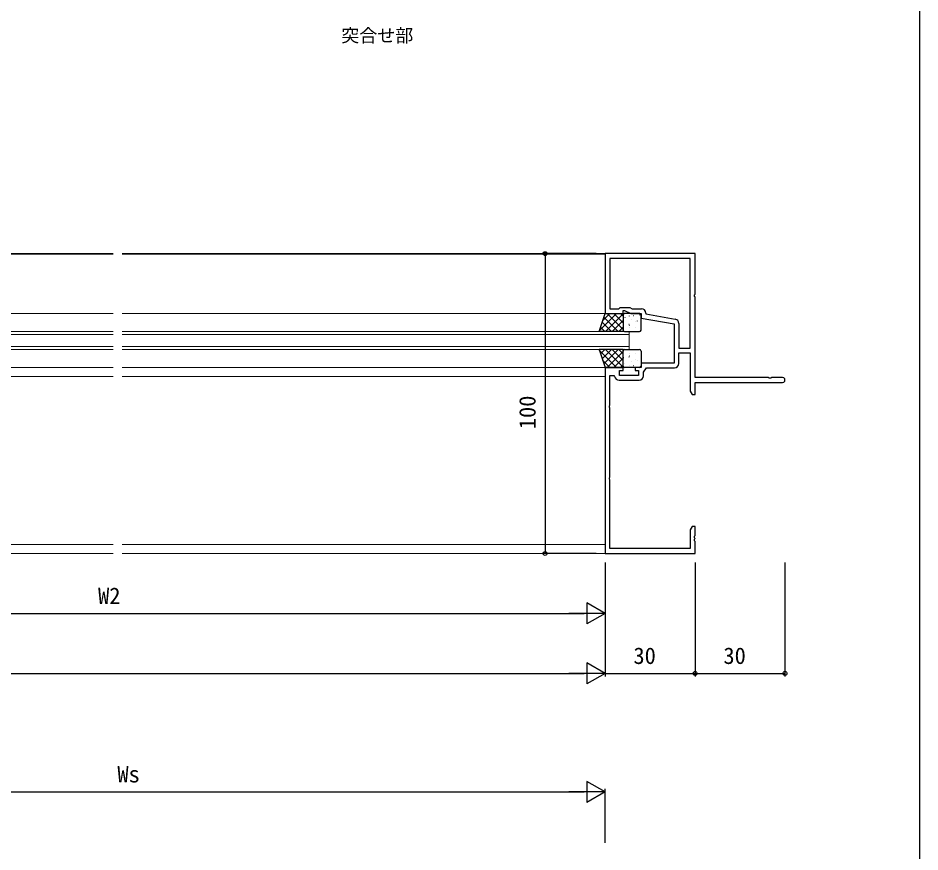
# Model space of a CAD drawing. Units: millimetres, scale not verified. Extents: x -437 to 438, y -681 to 678.
# Drawn here: x 137.6 to 438.3, y -406.5 to -128.5 of the extents above; entities that cross this region are included whole.
import ezdxf
from ezdxf.enums import TextEntityAlignment as Align

# ---------------------------------------------------------------- set-up
doc = ezdxf.new("R2010")
doc.units = ezdxf.units.MM
doc.header["$LTSCALE"] = 4
for name, color, linetype in [('0-1_USER1', 3, 'Continuous'), ('0-2_YKK_11', 7, 'Continuous'), ('0-4_YKK_13', 4, 'Continuous'), ('0-6_YKK_D', 6, 'Continuous'), ('0-7_YKK_ZWAK', 7, 'Continuous')]:
    doc.layers.add(name, color=color, linetype=linetype)
doc.layers.add('0-3_YKK_12', color=2, linetype='Continuous', lineweight=18)
doc.styles.add('ＭＳ ゴシック', font='')
doc.styles.get('ＭＳ ゴシック').set_extended_font_data('MS Gothic')

msp = doc.modelspace()

# ---------------------------------------------------------------- linework, layer by layer
at = {"layer": '0-2_YKK_11'}
for p, q in [((361.67, -238.5), (361.67, -208.63)), ((337.97, -249.23), (344.63, -249.23))]:
    msp.add_line(p, q, dxfattribs=at)
for points in [[(392.485, -248.37), (388.758, -248.37), (388.575, -248.49), (388.025, -248.49), (387.842, -248.37), (363.3, -248.37), (363.3, -221.458), (363.18, -221.275), (363.18, -220.725), (363.3, -220.542), (363.3, -207), (333.3, -207), (333.3, -227), (339.3, -227), (339.3, -226), (339.8, -226), (341.945, -227), (345.3, -227), (345.3, -228.5), (356.3, -230.44), (356.3, -243.5), (345.3, -243.5), (345.3, -245), (343.3, -245), (343.3, -246), (344.5, -246), (344.5, -247.6), (338.1, -247.6), (338.1, -246), (339.3, -246), (339.3, -245), (333.3, -245)], [(361.67, -238.5), (361.67, -208.63), (334.93, -208.63), (334.93, -225.37), (337.93, -225.37), (338.3, -225), (341.512, -225), (342.306, -225.37), (345.43, -225.37)], [(346.93, -226.87), (346.93, -227.132), (356.69, -228.853)], [(357.93, -230.331), (357.93, -238.5), (361.67, -238.5)], [(357.93, -243.63), (357.93, -240.13), (361.67, -240.13), (361.67, -252.909), (362.3, -254), (363.3, -254), (363.3, -250), (392.485, -250)], [(333.3, -245), (333.3, -307), (363.3, -307), (363.3, -302.958), (363.18, -302.775), (363.18, -302.225), (363.3, -302.042), (363.3, -301.958), (363.18, -301.775), (363.18, -301.225), (363.3, -301.042), (363.3, -298), (362.3, -298), (361.67, -299.091), (361.67, -305.37), (334.93, -305.37), (334.93, -282.458), (334.81, -282.275), (334.81, -281.725), (334.93, -281.542), (334.93, -258.458), (334.81, -258.275), (334.81, -257.725), (334.93, -257.542), (334.93, -247.7), (336.19, -247.7), (336.487, -247.955)], [(346.13, -247.73), (346.13, -246.515), (347.1, -245.13), (356.43, -245.13)]]:
    msp.add_lwpolyline(points, dxfattribs=at)
for centre, radius, start, end in [((345.43, -226.87), 1.5, 0.00001, 89.99999), ((356.43, -230.331), 1.5, 0.00001, 79.99999), ((356.43, -243.63), 1.5, 270.00001, 359.99999), ((337.97, -247.73), 1.5, 188.62693, 270), ((344.63, -247.73), 1.5, 270.00001, 359.99999), ((392.485, -249.185), 0.815, 269.99999, 90.00001)]:
    msp.add_arc(centre, radius, start, end, dxfattribs=at)
at = {"layer": '0-3_YKK_12'}
for p, q in [((169.3, -207), (-187.7, -207)), ((8.224, -207.2), (169.3, -207.2)), ((333.3, -207), (172.3, -207)), ((172.3, -207.2), (333.3, -207.2)), ((8.3, -227), (169.3, -227)), ((172.3, -227), (333.3, -227)), ((0.3, -233), (169.3, -233)), ((169.3, -234), (0.3, -234)), ((172.3, -233), (341.3, -233)), ((341.3, -234), (172.3, -234)), ((341.3, -233), (341.3, -239)), ((0.3, -238), (169.3, -238)), ((169.3, -239), (0.3, -239)), ((172.3, -238), (341.3, -238)), ((341.3, -239), (172.3, -239)), ((8.3, -245), (169.3, -245)), ((172.3, -245), (333.3, -245)), ((8.3, -248), (169.3, -248)), ((172.3, -248), (333.3, -248)), ((-187.7, -304), (169.3, -304)), ((172.3, -304), (333.3, -304)), ((-187.7, -307), (169.3, -307)), ((172.3, -307), (333.3, -307))]:
    msp.add_line(p, q, dxfattribs=at)
at = {"layer": '0-4_YKK_13'}
for p, q in [((331.3, -233), (333.3, -227)), ((331.373, -232.78), (337.153, -227)), ((332.496, -229.412), (334.908, -227)), ((332.905, -228.185), (337.721, -233)), ((333.3, -227), (339.3, -227)), ((333.398, -233), (339.3, -227.098)), ((333.966, -227), (339.3, -232.334)), ((336.211, -227), (339.3, -230.089)), ((338.456, -227), (339.3, -227.844)), ((339.3, -227), (339.3, -233)), ((339.3, -227.5), (339.3, -232.5)), ((344.8, -227), (339.8, -227)), ((339.921, -228.235), (339.945, -228.278)), ((341.377, -227.808), (341.385, -227.815)), ((342.792, -227.636), (342.88, -227.683)), ((344.736, -227.444), (344.76, -227.488)), ((345.3, -232.5), (345.3, -227.5)), ((331.783, -231.552), (333.23, -233)), ((332.344, -229.868), (335.476, -233)), ((335.643, -233), (339.3, -229.343)), ((339.395, -229.627), (339.402, -229.634)), ((339.488, -230.311), (339.512, -230.355)), ((341.267, -230.526), (341.355, -230.572)), ((341.378, -230.902), (341.402, -230.946)), ((342.112, -228.878), (342.136, -228.922)), ((343.57, -231.545), (343.594, -231.589)), ((343.582, -229.783), (343.59, -229.789)), ((344.002, -229.469), (344.026, -229.513)), ((339.3, -233), (331.3, -233)), ((337.888, -233), (339.3, -231.588)), ((339.8, -233), (344.8, -233)), ((340.946, -232.979), (340.957, -233)), ((341.562, -231.569), (341.57, -231.575)), ((339.3, -239), (331.3, -239)), ((331.3, -239), (333.3, -245)), ((331.373, -239.22), (337.153, -245)), ((331.783, -240.448), (333.23, -239)), ((332.344, -242.132), (335.476, -239)), ((332.905, -243.815), (337.721, -239)), ((333.398, -239), (339.3, -244.902)), ((333.966, -245), (339.3, -239.666)), ((335.643, -239), (339.3, -242.657)), ((337.888, -239), (339.3, -240.412)), ((339.3, -245), (339.3, -239)), ((339.3, -244.5), (339.3, -239.5)), ((339.8, -239), (344.8, -239)), ((340.946, -239.021), (340.957, -239)), ((341.562, -240.431), (341.57, -240.425)), ((343.57, -240.455), (343.594, -240.411)), ((345.3, -239.5), (345.3, -244.5)), ((332.496, -242.588), (334.908, -245)), ((336.211, -245), (339.3, -241.911)), ((339.395, -242.373), (339.402, -242.366)), ((339.488, -241.689), (339.512, -241.645)), ((341.267, -241.474), (341.355, -241.428)), ((341.378, -241.098), (341.402, -241.054)), ((342.112, -243.122), (342.136, -243.078)), ((343.582, -242.217), (343.59, -242.211)), ((344.002, -242.531), (344.026, -242.487)), ((333.3, -245), (339.3, -245)), ((338.456, -245), (339.3, -244.156)), ((344.8, -245), (339.8, -245)), ((339.921, -243.765), (339.945, -243.722)), ((341.377, -244.192), (341.385, -244.185)), ((342.792, -244.364), (342.88, -244.317)), ((344.736, -244.556), (344.76, -244.512))]:
    msp.add_line(p, q, dxfattribs=at)
for centre, start, end in [((339.8, -227.5), 90, 180), ((344.8, -227.5), 0, 90), ((339.8, -232.5), 180, 270), ((344.8, -232.5), 270, 0), ((339.8, -239.5), 90, 180), ((344.8, -239.5), 0, 90), ((339.8, -244.5), 180, 270), ((344.8, -244.5), 270, 0)]:
    msp.add_arc(centre, 0.5, start, end, dxfattribs=at)
at = {"layer": '0-6_YKK_D'}
for p, q in [((330.3, -207), (312.3, -207)), ((313.3, -207), (313.3, -307)), ((330.3, -307), (312.3, -307)), ((333.3, -310), (333.3, -328)), ((333.3, -310), (333.3, -348)), ((333.3, -310), (333.3, -348)), ((363.3, -310), (363.3, -348)), ((363.3, -310), (363.3, -348)), ((393.3, -310), (393.3, -348)), ((333.3, -327), (327.238, -323.5)), ((327.238, -323.5), (327.238, -330.5)), ((15.3, -327), (326.3, -327)), ((333.3, -327), (321.176, -327)), ((333.3, -327), (327.238, -330.5)), ((333.3, -347), (327.238, -343.5)), ((327.238, -343.5), (327.238, -350.5)), ((-344.7, -347), (326.3, -347)), ((333.3, -347), (321.176, -347)), ((333.3, -347), (327.238, -350.5)), ((333.3, -347), (363.3, -347)), ((363.3, -347), (393.3, -347)), ((333.3, -386.501), (327.238, -383.001)), ((327.238, -383.001), (327.238, -390.001)), ((27.8, -386.501), (326.3, -386.501)), ((333.3, -386.501), (321.176, -386.501)), ((333.3, -386.501), (327.238, -390.001)), ((333.3, -403.501), (333.3, -385.501))]:
    msp.add_line(p, q, dxfattribs=at)
for centre in [(313.3, -207), (313.3, -307), (363.3, -347), (363.3, -347), (393.3, -347)]:
    msp.add_circle(centre, 0.637, dxfattribs=at)
at = {"layer": '0-7_YKK_ZWAK'}
msp.add_lwpolyline([(-436.7, -681), (438.3, -681), (438.3, 644)], dxfattribs=at)

# ---------------------------------------------------------------- texts
at = {"layer": '0-1_USER1', "style": 'ＭＳ ゴシック'}
msp.add_text('突合せ部', height=4.399, dxfattribs=at).set_placement((245.359, -137.785), align=Align.BOTTOM_LEFT)
at = {"layer": '0-6_YKK_D', "style": 'ＭＳ ゴシック'}
msp.add_text('100', height=5.499, rotation=90, dxfattribs=at).set_placement((311.8, -265.565), align=Align.BOTTOM_LEFT)
for s, p in [('W2', (164.259, -325.5)), ('30', (342.76, -345.5)), ('30', (372.76, -345.5)), ('Ws', (170.701, -385.001))]:
    msp.add_text(s, height=5.499, dxfattribs=at).set_placement(p, align=Align.BOTTOM_LEFT)

doc.saveas('drawing.dxf')
